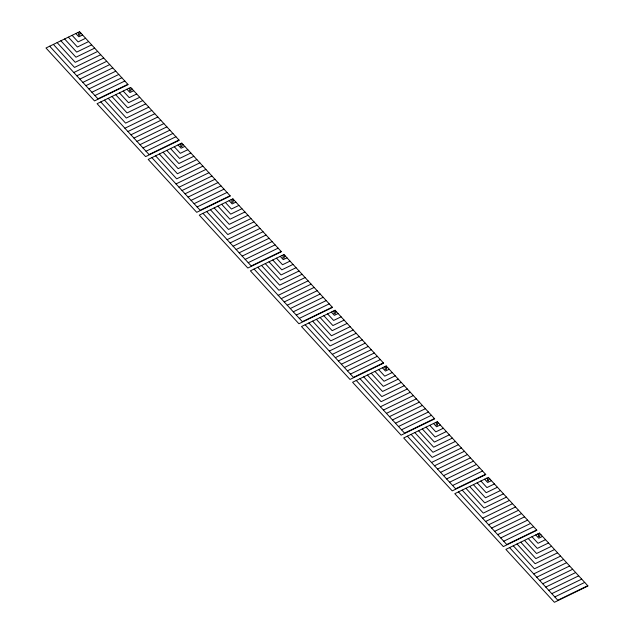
<?xml version="1.0" encoding="UTF-8"?>
<svg xmlns="http://www.w3.org/2000/svg" width="634" height="634" viewBox="0 0 634 634"><rect width="100%" height="100%" fill="white"/><g stroke="black" fill="none" stroke-linecap="round" stroke-linejoin="round"><path stroke-width="0.95" d="M82.602 34.989L78.862 36.804L75.842 33.515M85.614 38.278L78.133 41.907L72.102 35.33M88.633 41.567L77.403 47.011L68.361 37.144M91.653 44.855L76.682 52.115L64.613 38.959M94.664 48.144L75.953 57.218L60.872 40.782M97.684 51.433L75.232 62.322L57.131 42.597M100.703 54.722L74.503 67.434L53.391 44.412M73.806 72.522L103.714 58.011M76.817 75.811L106.734 61.3M79.836 79.099L109.745 64.589M82.856 82.388L112.765 67.878M85.867 85.677L115.784 71.166M88.887 88.966L118.796 74.447M91.898 92.255L121.815 77.736M94.918 95.544L124.827 81.025M127.846 84.314L97.937 98.833L49.674 46.211M133.703 90.702L129.962 92.516L126.943 89.228M136.714 93.99L129.233 97.62L123.202 91.042M139.734 97.279L128.504 102.724L119.454 92.857M142.753 100.56L127.783 107.828L115.713 94.672M145.765 103.849L127.054 112.931L111.972 96.487M148.784 107.138L126.332 118.035L108.232 98.302M151.795 110.427L125.603 123.139L104.491 100.117M124.906 128.234L154.815 113.716M127.917 131.523L157.834 117.005M130.937 134.812L160.846 120.294M133.948 138.101L163.865 123.582M136.968 141.39L166.877 126.871M139.987 144.671L169.896 130.16M142.999 147.96L172.916 133.449M146.018 151.249L175.927 136.738M178.947 140.027L149.038 154.537L100.774 101.923M184.803 146.406L181.055 148.221L178.043 144.932M187.815 149.695L180.333 153.325L174.302 146.755M190.834 152.984L179.604 158.437L170.554 148.57M193.845 156.273L178.883 163.54L166.813 150.385M196.865 159.562L178.154 168.644L163.073 152.2M199.884 162.851L177.425 173.748L159.332 154.014M202.896 166.14L176.704 178.851L155.592 155.829M175.998 183.939L205.915 169.429M179.018 187.228L208.927 172.717M182.037 190.517L211.946 176.006M185.049 193.806L214.966 179.295M188.068 197.095L217.977 182.584M191.088 200.384L220.997 185.873M194.099 203.672L224.016 189.162M197.119 206.961L227.027 192.451M230.047 195.74L200.13 210.25L151.875 157.636M235.896 202.119L232.155 203.934L229.143 200.645M238.915 205.408L231.434 209.038L225.395 202.46M241.934 208.697L230.705 214.141L221.654 204.275M244.946 211.986L229.976 219.245L217.914 206.09M247.965 215.275L229.254 224.349L214.173 207.912M250.985 218.564L228.525 229.453L210.433 209.727M253.996 221.852L227.804 234.564L206.684 211.542M227.099 239.652L257.016 225.141M230.118 242.941L260.027 228.43M233.138 246.23L263.047 231.719M236.149 249.519L266.066 235.008M239.169 252.808L269.078 238.289M242.18 256.096L272.097 241.578M245.199 259.385L275.108 244.867M248.219 262.674L278.128 248.156M281.147 251.444L251.23 265.963L202.967 213.341M286.996 257.832L283.255 259.647L280.236 256.358M290.015 261.121L282.534 264.75L276.495 258.173M293.035 264.41L281.805 269.854L272.755 259.988M296.046 267.691L281.076 274.958L269.014 261.802M299.066 270.98L280.355 280.062L265.274 263.617M302.077 274.268L279.626 285.165L261.525 265.432M305.097 277.557L278.905 290.269L257.784 267.247M278.199 295.365L308.116 280.846M281.219 298.654L311.128 284.135M284.23 301.942L314.147 287.424M287.25 305.231L317.159 290.713M290.269 308.52L320.178 294.002M293.28 311.801L323.197 297.291M296.3 315.09L326.209 300.579M299.311 318.379L329.228 303.868M332.248 307.157L302.331 321.668L254.068 269.054M338.096 313.537L334.356 315.352L331.336 312.063M341.116 316.826L333.627 320.455L327.596 313.885M344.127 320.115L332.905 325.567L323.855 315.7M347.147 323.403L332.176 330.671L320.115 317.515M350.166 326.692L331.455 335.774L316.374 319.33M353.178 329.981L330.726 340.878L312.625 321.145M356.197 333.27L329.997 345.982L308.885 322.96M329.3 351.07L359.209 336.559M332.319 354.358L362.228 339.848M335.331 357.647L365.247 343.137M338.35 360.936L368.259 346.426M341.369 364.225L371.278 349.714M344.381 367.514L374.298 353.003M347.4 370.803L377.309 356.292M350.412 374.092L380.329 359.581M383.34 362.87L353.431 377.381L305.168 324.767M389.197 369.25L385.456 371.064L382.437 367.775M392.216 372.538L384.727 376.168L378.696 369.59M395.228 375.827L384.006 381.272L374.956 371.405M398.247 379.116L383.277 386.375L371.215 373.22M401.259 382.405L382.548 391.479L367.466 375.043M404.278 385.694L381.827 396.583L363.726 376.858M407.297 388.983L381.097 401.694L359.985 378.672M380.4 406.782L410.309 392.272M383.419 410.071L413.328 395.561M386.431 413.36L416.348 398.849M389.45 416.649L419.359 402.138M392.462 419.938L422.379 405.419M395.481 423.227L425.39 408.708M398.501 426.516L428.41 411.997M401.512 429.804L431.429 415.286M434.441 418.575L404.532 433.093L356.268 380.471M440.297 424.962L436.557 426.777L433.537 423.488M443.317 428.251L435.827 431.881L429.797 425.303M446.328 431.54L435.106 436.984L426.056 427.118M449.347 434.821L434.377 442.088L422.307 428.933M452.359 438.11L433.648 447.192L418.567 430.748M455.378 441.399L432.927 452.296L414.826 432.562M458.398 444.688L432.198 457.399L411.086 434.377M431.5 462.495L461.409 447.976M434.512 465.784L464.429 451.265M437.531 469.073L467.44 454.554M440.551 472.362L470.46 457.843M443.562 475.651L473.479 461.132M446.582 478.932L476.491 464.421M449.593 482.22L479.51 467.71M452.613 485.509L482.529 470.999M485.541 474.287L455.632 488.798L407.369 436.184M491.398 480.667L487.657 482.482L484.638 479.193M494.409 483.956L486.928 487.586L480.897 481.016M497.428 487.245L486.199 492.697L477.156 482.831M500.448 490.534L485.478 497.801L473.408 484.645M503.459 493.823L484.748 502.905L469.667 486.46M506.479 497.111L484.027 508.008L465.927 488.275M509.49 500.4L483.298 513.112L462.186 490.09M482.601 518.2L512.51 503.689M485.612 521.489L515.529 506.978M488.632 524.778L518.541 510.267M491.643 528.067L521.56 513.556M494.663 531.355L524.58 516.845M497.682 534.644L527.591 520.134M500.694 537.933L530.61 523.422M503.713 541.222L533.622 526.711M536.641 530L506.732 544.511L458.469 491.897M542.498 536.38L538.749 538.195L535.738 534.906M545.509 539.669L538.028 543.298L531.997 536.721M548.529 542.958L537.299 548.402L528.249 538.535M551.54 546.246L536.578 553.506L524.508 540.35M554.56 549.535L535.849 558.609L520.768 542.173M557.579 552.824L535.12 563.713L517.027 543.988M560.591 556.113L534.399 568.825L513.286 545.803M533.701 573.913L563.61 559.402M536.713 577.202L566.63 562.691M539.732 580.49L569.641 565.98M542.744 583.779L572.66 569.269M545.763 587.068L575.672 572.55M548.782 590.357L578.691 575.838M551.794 593.646L581.711 579.127M554.813 596.935L584.722 582.416M587.742 585.705L557.825 600.224L509.57 547.602M77.713 32.611L78.806 32.849L78.497 35.036L79.686 35.298L80.003 33.103L81.097 33.348M128.813 88.316L129.907 88.554L129.59 90.749L130.786 91.011L131.103 88.815L132.189 89.053M179.913 144.029L181.007 144.267L180.69 146.454L181.887 146.716L182.196 144.528L183.289 144.766M231.014 199.742L232.107 199.979L231.79 202.167L232.987 202.428L233.296 200.233L234.39 200.479M282.114 255.447L283.2 255.684L282.891 257.879L284.087 258.141L284.397 255.946L285.49 256.184M333.207 311.159L334.3 311.397L333.991 313.584L335.188 313.846L335.497 311.659L336.591 311.896M384.307 366.872L385.401 367.11L385.092 369.297L386.288 369.559L386.597 367.363L387.691 367.609M435.407 422.577L436.501 422.815L436.192 425.01L437.381 425.271L437.698 423.076L438.791 423.314M486.508 478.29L487.601 478.527L487.292 480.715L488.481 480.976L488.798 478.789L489.884 479.027M537.608 534.002L538.702 534.24L538.385 536.427L539.582 536.689L539.891 534.494L540.984 534.739M79.583 31.7L45.989 48.002L94.521 100.909L128.116 84.607L79.583 31.7M130.683 87.413L97.089 103.707L145.622 156.622L179.216 140.32L130.683 87.413M181.784 143.118L148.19 159.419L196.722 212.327L230.316 196.033L181.784 143.118M232.884 198.83L199.29 215.132L247.823 268.039L281.417 251.738L232.884 198.83M283.984 254.543L250.39 270.837L298.915 323.752L332.509 307.45L283.984 254.543M335.085 310.248L301.491 326.55L350.016 379.457L383.61 363.163L335.085 310.248M386.177 365.961L352.583 382.262L401.116 435.17L434.71 418.868L386.177 365.961M437.278 421.673L403.684 437.967L452.216 490.882L485.81 474.581L437.278 421.673M488.378 477.378L454.784 493.68L503.317 546.587L536.911 530.293L488.378 477.378M539.479 533.091L505.884 549.393L554.417 602.3L588.011 585.998L539.479 533.091"/></g></svg>
